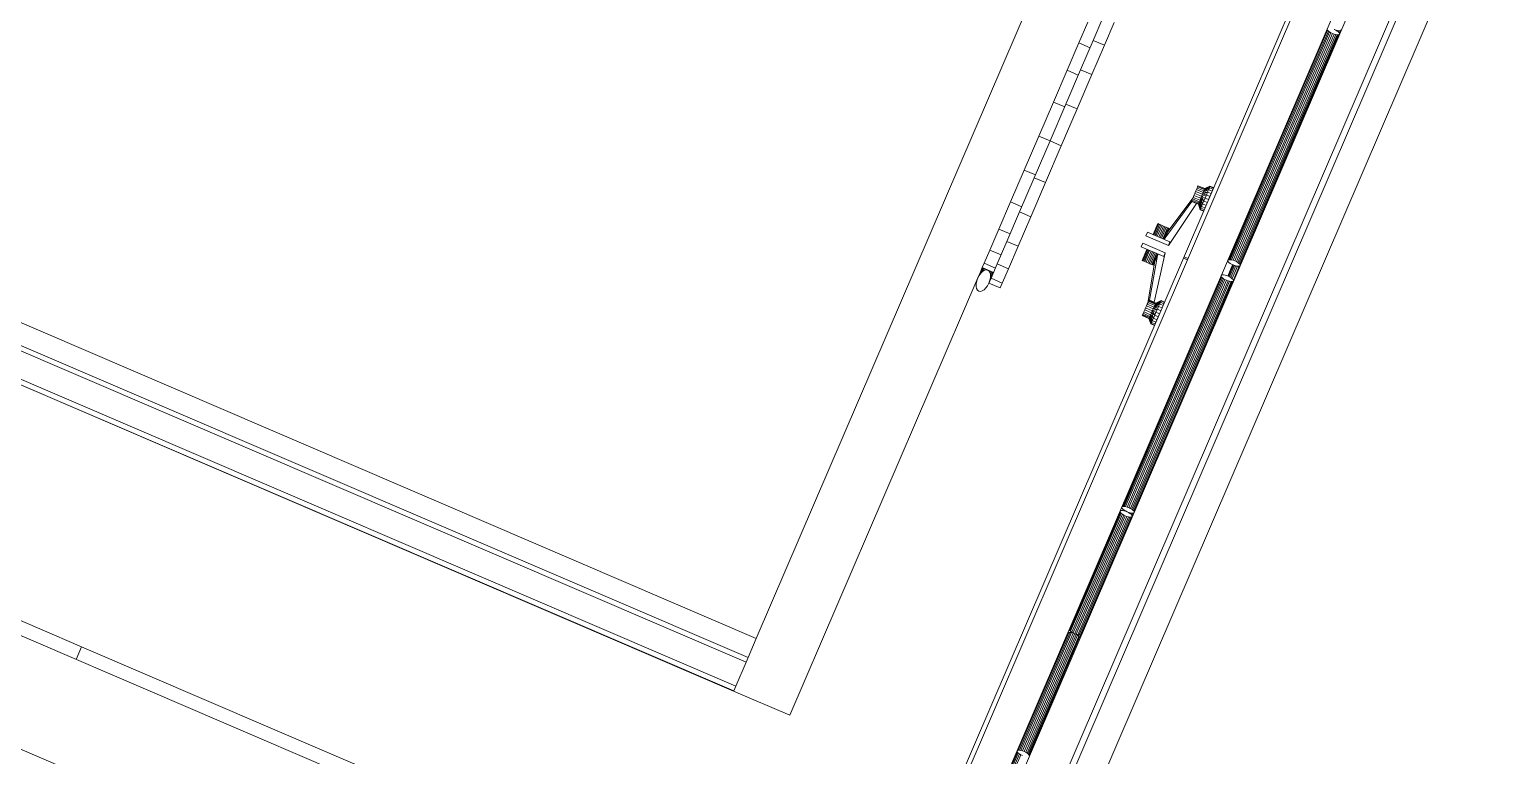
# Model space of a CAD drawing. Header units: metres. Extents: x -48 to 2360, y -1392 to 453.
# Drawn here: x 281.509 to 283.234, y -1329.457 to -1328.608 of the extents above; entities that cross this region are included whole.
import ezdxf

# ---------------------------------------------------------------- set-up
doc = ezdxf.new("R2010")
doc.units = ezdxf.units.M
doc.layers.add('MUEBLES', color=223, linetype='Continuous', lineweight=5, transparency=0.3)
doc.layers.add('SUELO', color=231, linetype='Continuous', lineweight=5, transparency=0.2)

msp = doc.modelspace()

# ---------------------------------------------------------------- linework, layer by layer
at = {"layer": 'MUEBLES', "transparency": 33554687}
for p, q in [((283.2269, -1328.0166), (282.8582, -1328.8752)), ((282.8629, -1328.8772), (283.2316, -1328.0186)), ((282.5466, -1329.7241), (283.2658, -1328.0491)), ((283.2802, -1328.0553), (282.561, -1329.7302)), ((282.8877, -1328.0882), (282.3588, -1329.3198)), ((283.3164, -1328.1957), (282.5231, -1330.043)), ((282.5549, -1329.8818), (283.2741, -1328.2068)), ((282.6041, -1329.7488), (283.2572, -1328.2279)), ((282.7464, -1328.599), (282.7359, -1328.6234)), ((282.7641, -1328.594), (282.7528, -1328.6204)), ((282.7659, -1328.626), (282.7773, -1328.5996)), ((282.7528, -1328.6204), (282.738, -1328.6548)), ((282.7659, -1328.626), (282.7528, -1328.6204)), ((283.0262, -1328.6077), (282.9684, -1328.7424)), ((283.0267, -1328.6086), (282.9691, -1328.7427)), ((283.0276, -1328.6096), (282.9702, -1328.7432)), ((283.029, -1328.6106), (282.9717, -1328.7439)), ((283.0306, -1328.6116), (282.9735, -1328.7446)), ((283.0324, -1328.6125), (282.9753, -1328.7454)), ((282.9772, -1328.7462), (283.0343, -1328.6132)), ((282.9789, -1328.7469), (283.0362, -1328.6137)), ((282.9804, -1328.7476), (283.0378, -1328.6139)), ((282.9816, -1328.7481), (283.0392, -1328.6139)), ((282.9823, -1328.7484), (283.0401, -1328.6137)), ((283.0263, -1328.607), (283.0262, -1328.6077)), ((283.0262, -1328.6077), (283.0267, -1328.6086)), ((283.0267, -1328.6086), (283.0276, -1328.6096)), ((283.0276, -1328.6096), (283.029, -1328.6106)), ((283.029, -1328.6106), (283.0306, -1328.6116)), ((283.0306, -1328.6116), (283.0324, -1328.6125)), ((283.0324, -1328.6125), (283.0343, -1328.6132)), ((283.0343, -1328.6132), (283.0362, -1328.6137)), ((283.0345, -1328.6076), (283.0364, -1328.6084)), ((283.0363, -1328.6086), (283.0345, -1328.6077)), ((283.035, -1328.6078), (283.0349, -1328.6079)), ((283.0361, -1328.6083), (283.036, -1328.6084)), ((283.0362, -1328.6137), (283.0378, -1328.6139)), ((283.0379, -1328.6095), (283.0363, -1328.6086)), ((283.0364, -1328.6084), (283.0382, -1328.6089)), ((283.0377, -1328.6087), (283.0374, -1328.6093)), ((283.0378, -1328.6139), (283.0392, -1328.6139)), ((283.0393, -1328.6106), (283.0379, -1328.6095)), ((283.0382, -1328.6089), (283.0399, -1328.6091)), ((283.0396, -1328.6091), (283.039, -1328.6104)), ((283.0392, -1328.6139), (283.0401, -1328.6137)), ((283.0402, -1328.6116), (283.0393, -1328.6106)), ((283.0399, -1328.6091), (283.0412, -1328.6091)), ((283.0401, -1328.6137), (283.0406, -1328.6132)), ((283.0407, -1328.6124), (283.0402, -1328.6116)), ((283.0405, -1328.6121), (283.0418, -1328.6089)), ((283.0406, -1328.6132), (283.0407, -1328.6124)), ((283.0412, -1328.6091), (283.0422, -1328.6089)), ((283.0422, -1328.6089), (283.0427, -1328.6083)), ((283.0427, -1328.6083), (283.0427, -1328.6076)), ((282.7359, -1328.6234), (282.7222, -1328.6553)), ((282.749, -1328.6291), (282.7359, -1328.6234)), ((282.7511, -1328.6605), (282.7659, -1328.626)), ((282.7222, -1328.6553), (282.7062, -1328.6925)), ((282.738, -1328.6548), (282.7208, -1328.6949)), ((282.7353, -1328.661), (282.7222, -1328.6553)), ((282.7511, -1328.6605), (282.738, -1328.6548)), ((282.7339, -1328.7006), (282.7511, -1328.6605)), ((282.7062, -1328.6925), (282.6891, -1328.7323)), ((282.7208, -1328.6949), (282.7023, -1328.738)), ((282.7194, -1328.6981), (282.7062, -1328.6925)), ((282.7154, -1328.7436), (282.7339, -1328.7006)), ((282.7339, -1328.7006), (282.7208, -1328.6949)), ((282.6891, -1328.7323), (282.672, -1328.7721)), ((282.7023, -1328.738), (282.6838, -1328.781)), ((282.7023, -1328.738), (282.6891, -1328.7323)), ((282.7154, -1328.7436), (282.7023, -1328.738)), ((282.9684, -1328.7424), (282.9105, -1328.8771)), ((282.9691, -1328.7427), (282.9115, -1328.8769)), ((282.3588, -1329.3198), (281.042, -1328.7544)), ((282.697, -1328.7866), (282.7154, -1328.7436)), ((282.9702, -1328.7432), (282.9129, -1328.8769)), ((282.9717, -1328.7439), (282.9145, -1328.8771)), ((282.9735, -1328.7446), (282.9164, -1328.8776)), ((282.9182, -1328.8784), (282.9753, -1328.7454)), ((282.9201, -1328.8792), (282.9772, -1328.7462)), ((282.9217, -1328.8802), (282.9789, -1328.7469)), ((282.923, -1328.8812), (282.9804, -1328.7476)), ((282.924, -1328.8822), (282.9816, -1328.7481)), ((282.9244, -1328.8831), (282.9823, -1328.7484)), ((281.0323, -1328.7768), (282.3492, -1329.3423)), ((282.3492, -1329.3423), (281.0323, -1328.7768)), ((282.672, -1328.7721), (282.6561, -1328.8093)), ((282.672, -1328.7721), (282.6852, -1328.7778)), ((282.3469, -1329.3477), (281.03, -1328.7822)), ((281.03, -1328.7823), (282.3469, -1329.3477)), ((282.6838, -1328.781), (282.6666, -1328.8211)), ((282.6798, -1328.8267), (282.697, -1328.7866)), ((282.6838, -1328.781), (282.697, -1328.7866)), ((282.8733, -1328.795), (282.8741, -1328.7931)), ((282.8741, -1328.7931), (282.8747, -1328.7917)), ((282.8741, -1328.7931), (282.8821, -1328.7963)), ((282.8747, -1328.7917), (282.8751, -1328.7907)), ((282.8747, -1328.7917), (282.8827, -1328.7949)), ((282.8751, -1328.7907), (282.8752, -1328.7904)), ((282.8751, -1328.7907), (282.8831, -1328.794)), ((282.8752, -1328.7904), (282.8832, -1328.7936)), ((282.8885, -1328.7928), (282.8821, -1328.7963)), ((282.889, -1328.7914), (282.8827, -1328.7949)), ((282.8885, -1328.7928), (282.8827, -1328.7949)), ((282.8831, -1328.794), (282.8827, -1328.7949)), ((282.8892, -1328.7909), (282.8831, -1328.794)), ((282.889, -1328.7914), (282.8831, -1328.794)), ((282.8832, -1328.7936), (282.8831, -1328.794)), ((282.8892, -1328.7909), (282.8832, -1328.7936)), ((282.8885, -1328.7928), (282.8876, -1328.795)), ((282.8885, -1328.7928), (282.889, -1328.7914)), ((282.8927, -1328.7945), (282.8885, -1328.7928)), ((282.8892, -1328.7909), (282.889, -1328.7914)), ((282.8933, -1328.7931), (282.889, -1328.7914)), ((282.8935, -1328.7926), (282.8892, -1328.7909)), ((282.8918, -1328.7967), (282.8927, -1328.7945)), ((282.8927, -1328.7945), (282.8933, -1328.7931)), ((282.8933, -1328.7931), (282.8935, -1328.7926)), ((282.3348, -1329.3757), (281.018, -1328.8102)), ((281.018, -1328.8103), (282.3348, -1329.3757)), ((282.6561, -1328.8093), (282.6424, -1328.8412)), ((282.6561, -1328.8093), (282.6692, -1328.8149)), ((282.8682, -1328.809), (282.8367, -1328.8515)), ((282.8692, -1328.805), (282.8402, -1328.8434)), ((282.8407, -1328.8604), (282.8735, -1328.8113)), ((282.8677, -1328.8086), (282.8678, -1328.8083)), ((282.8757, -1328.8118), (282.8677, -1328.8086)), ((282.8678, -1328.8083), (282.8682, -1328.8074)), ((282.8758, -1328.8115), (282.8678, -1328.8083)), ((282.8682, -1328.8074), (282.8688, -1328.8059)), ((282.8762, -1328.8106), (282.8682, -1328.8074)), ((282.8682, -1328.8088), (282.8682, -1328.809)), ((282.8682, -1328.809), (282.8735, -1328.8113)), ((282.8688, -1328.8059), (282.8696, -1328.8041)), ((282.8768, -1328.8091), (282.8688, -1328.8059)), ((282.8696, -1328.8041), (282.8705, -1328.8019)), ((282.8776, -1328.8073), (282.8696, -1328.8041)), ((282.8705, -1328.8019), (282.8715, -1328.7995)), ((282.8785, -1328.8051), (282.8705, -1328.8019)), ((282.8715, -1328.7995), (282.8724, -1328.7972)), ((282.8794, -1328.8027), (282.8715, -1328.7995)), ((282.8724, -1328.7972), (282.8733, -1328.795)), ((282.8724, -1328.7972), (282.8804, -1328.8004)), ((282.8733, -1328.795), (282.8813, -1328.7982)), ((282.8735, -1328.8113), (282.8736, -1328.811)), ((282.8758, -1328.8115), (282.8757, -1328.8118)), ((282.8757, -1328.8118), (282.8778, -1328.8186)), ((282.8762, -1328.8106), (282.8758, -1328.8115)), ((282.8758, -1328.8115), (282.8778, -1328.8186)), ((282.8758, -1328.8115), (282.878, -1328.8181)), ((282.8768, -1328.8091), (282.8762, -1328.8106)), ((282.8762, -1328.8106), (282.8785, -1328.8168)), ((282.8762, -1328.8106), (282.878, -1328.8181)), ((282.8776, -1328.8073), (282.8768, -1328.8091)), ((282.8795, -1328.8146), (282.8768, -1328.8091)), ((282.8768, -1328.8091), (282.8785, -1328.8168)), ((282.8785, -1328.8051), (282.8776, -1328.8073)), ((282.8776, -1328.8073), (282.8806, -1328.8117)), ((282.8776, -1328.8073), (282.8795, -1328.8146)), ((282.8794, -1328.8027), (282.8785, -1328.8051)), ((282.882, -1328.8084), (282.8785, -1328.8051)), ((282.8785, -1328.8051), (282.8806, -1328.8117)), ((282.8804, -1328.8004), (282.8794, -1328.8027)), ((282.885, -1328.8012), (282.8794, -1328.8027)), ((282.8835, -1328.8048), (282.8794, -1328.8027)), ((282.8794, -1328.8027), (282.882, -1328.8084)), ((282.8806, -1328.8117), (282.8795, -1328.8146)), ((282.8864, -1328.7979), (282.8804, -1328.8004)), ((282.8813, -1328.7982), (282.8804, -1328.8004)), ((282.8804, -1328.8004), (282.885, -1328.8012)), ((282.882, -1328.8084), (282.8806, -1328.8117)), ((282.8806, -1328.8117), (282.8848, -1328.8134)), ((282.8876, -1328.795), (282.8813, -1328.7982)), ((282.8821, -1328.7963), (282.8813, -1328.7982)), ((282.8813, -1328.7982), (282.8864, -1328.7979)), ((282.8835, -1328.8048), (282.882, -1328.8084)), ((282.882, -1328.8084), (282.8862, -1328.81)), ((282.8827, -1328.7949), (282.8821, -1328.7963)), ((282.8821, -1328.7963), (282.8876, -1328.795)), ((282.885, -1328.8012), (282.8835, -1328.8048)), ((282.8877, -1328.8065), (282.8835, -1328.8048)), ((282.8864, -1328.7979), (282.885, -1328.8012)), ((282.8892, -1328.8029), (282.885, -1328.8012)), ((282.8876, -1328.795), (282.8864, -1328.7979)), ((282.8906, -1328.7996), (282.8864, -1328.7979)), ((282.8918, -1328.7967), (282.8876, -1328.795)), ((282.8877, -1328.8065), (282.8892, -1328.8029)), ((282.8877, -1328.8065), (282.8877, -1328.8065)), ((282.8887, -1328.8042), (282.8887, -1328.8043)), ((282.8892, -1328.8029), (282.8906, -1328.7996)), ((282.8895, -1328.8022), (282.8896, -1328.8022)), ((282.8903, -1328.8004), (282.8903, -1328.8004)), ((282.8906, -1328.7996), (282.8918, -1328.7967)), ((282.8908, -1328.799), (282.8909, -1328.799)), ((282.8912, -1328.7981), (282.8913, -1328.7982)), ((282.8913, -1328.7978), (282.8914, -1328.7979)), ((282.3324, -1329.3814), (281.0155, -1328.8159)), ((282.3325, -1329.3811), (281.0156, -1328.8157)), ((282.3325, -1329.3812), (281.0156, -1328.8157)), ((282.6666, -1328.8211), (282.6518, -1328.8555)), ((282.665, -1328.8612), (282.6798, -1328.8267)), ((282.6666, -1328.8211), (282.6798, -1328.8267)), ((282.878, -1328.8181), (282.8778, -1328.8186)), ((282.8778, -1328.8186), (282.8818, -1328.8202)), ((282.8785, -1328.8168), (282.878, -1328.8181)), ((282.878, -1328.8181), (282.882, -1328.8198)), ((282.8795, -1328.8146), (282.8785, -1328.8168)), ((282.8785, -1328.8168), (282.8826, -1328.8184)), ((282.8795, -1328.8146), (282.8836, -1328.8162)), ((282.6424, -1328.8412), (282.6319, -1328.8656)), ((282.6424, -1328.8412), (282.6555, -1328.8468)), ((282.8143, -1328.8491), (282.8162, -1328.8448)), ((282.8162, -1328.8448), (282.8425, -1328.8561)), ((282.8228, -1328.8476), (282.8283, -1328.8347)), ((282.823, -1328.8477), (282.8285, -1328.8348)), ((282.8236, -1328.848), (282.8292, -1328.8351)), ((282.8247, -1328.8485), (282.8302, -1328.8356)), ((282.826, -1328.849), (282.8316, -1328.8361)), ((282.8276, -1328.8497), (282.8332, -1328.8368)), ((282.8283, -1328.8347), (282.8285, -1328.8348)), ((282.8285, -1328.8348), (282.8292, -1328.8351)), ((282.8292, -1328.8351), (282.8302, -1328.8356)), ((282.8293, -1328.8505), (282.8349, -1328.8376)), ((282.8302, -1328.8356), (282.8316, -1328.8361)), ((282.8366, -1328.8383), (282.831, -1328.8512)), ((282.8316, -1328.8361), (282.8332, -1328.8368)), ((282.8382, -1328.839), (282.8326, -1328.8519)), ((282.8332, -1328.8368), (282.8349, -1328.8376)), ((282.8395, -1328.8396), (282.834, -1328.8525)), ((282.8349, -1328.8376), (282.8366, -1328.8383)), ((282.8406, -1328.84), (282.835, -1328.8529)), ((282.8412, -1328.8403), (282.8357, -1328.8532)), ((282.8415, -1328.8404), (282.8359, -1328.8533)), ((282.8366, -1328.8383), (282.8382, -1328.839)), ((282.8382, -1328.839), (282.8395, -1328.8396)), ((282.8395, -1328.8396), (282.8406, -1328.84)), ((282.8406, -1328.84), (282.8412, -1328.8403)), ((282.8412, -1328.8403), (282.8415, -1328.8404)), ((282.6518, -1328.8555), (282.6404, -1328.8819)), ((282.6518, -1328.8555), (282.665, -1328.8612)), ((282.6536, -1328.8876), (282.665, -1328.8612)), ((282.8106, -1328.8577), (282.8088, -1328.862)), ((282.8088, -1328.862), (282.8351, -1328.8733)), ((282.837, -1328.869), (282.8106, -1328.8577)), ((282.8407, -1328.8604), (282.8143, -1328.8491)), ((282.8425, -1328.8561), (282.8407, -1328.8604)), ((282.4897, -1329.7334), (282.8582, -1328.8752)), ((282.8629, -1328.8772), (282.4944, -1329.7354)), ((282.6319, -1328.8656), (282.6253, -1328.881)), ((282.6319, -1328.8656), (282.645, -1328.8713)), ((282.8154, -1328.8648), (282.8098, -1328.8777)), ((282.8098, -1328.8777), (282.8101, -1328.8778)), ((282.8156, -1328.8649), (282.8101, -1328.8778)), ((282.8101, -1328.8778), (282.8107, -1328.8781)), ((282.8163, -1328.8652), (282.8107, -1328.8781)), ((282.8107, -1328.8781), (282.8118, -1328.8786)), ((282.8173, -1328.8657), (282.8118, -1328.8786)), ((282.8118, -1328.8786), (282.8131, -1328.8791)), ((282.8187, -1328.8662), (282.8131, -1328.8791)), ((282.8131, -1328.8791), (282.8147, -1328.8798)), ((282.8203, -1328.8669), (282.8147, -1328.8798)), ((282.8147, -1328.8798), (282.8164, -1328.8806)), ((282.822, -1328.8677), (282.8164, -1328.8806)), ((282.8164, -1328.9278), (282.8243, -1328.8804)), ((282.8164, -1328.8806), (282.8181, -1328.8813)), ((282.8181, -1328.8813), (282.8237, -1328.8684)), ((282.8186, -1328.9244), (282.8278, -1328.8722)), ((282.8197, -1328.882), (282.8252, -1328.8691)), ((282.8211, -1328.8826), (282.8266, -1328.8697)), ((282.8221, -1328.883), (282.8277, -1328.8701)), ((282.8228, -1328.8833), (282.8283, -1328.8704)), ((282.823, -1328.8834), (282.8285, -1328.8705)), ((282.837, -1328.869), (282.8239, -1328.9266)), ((282.8351, -1328.8733), (282.837, -1328.869)), ((282.8582, -1328.8752), (282.8629, -1328.8772)), ((282.859, -1328.8734), (282.8637, -1328.8754)), ((282.9105, -1328.8771), (282.91, -1328.8776)), ((282.91, -1328.8776), (282.91, -1328.8784)), ((282.91, -1328.8784), (282.9105, -1328.8793)), ((282.9115, -1328.8769), (282.9105, -1328.8771)), ((282.9105, -1328.8793), (282.9114, -1328.8802)), ((282.9114, -1328.8802), (282.9127, -1328.8813)), ((282.9129, -1328.8769), (282.9115, -1328.8769)), ((282.9145, -1328.8771), (282.9129, -1328.8769)), ((282.9164, -1328.8776), (282.9145, -1328.8771)), ((282.9182, -1328.8784), (282.9164, -1328.8776)), ((282.9201, -1328.8792), (282.9182, -1328.8784)), ((282.9217, -1328.8802), (282.9201, -1328.8792)), ((282.923, -1328.8812), (282.9217, -1328.8802)), ((282.6193, -1328.8955), (282.6177, -1328.8986)), ((282.6178, -1328.8983), (282.6201, -1328.8929)), ((282.6178, -1328.8983), (282.6194, -1328.8953)), ((282.6212, -1328.8928), (282.6193, -1328.8955)), ((282.6194, -1328.8953), (282.6217, -1328.8899)), ((282.6194, -1328.8953), (282.6213, -1328.8927)), ((282.6201, -1328.8929), (282.623, -1328.8862)), ((282.6201, -1328.8929), (282.6217, -1328.8899)), ((282.6234, -1328.8907), (282.6212, -1328.8928)), ((282.6213, -1328.8927), (282.6236, -1328.8873)), ((282.6213, -1328.8927), (282.6234, -1328.8906)), ((282.6217, -1328.8899), (282.6232, -1328.8863)), ((282.6217, -1328.8899), (282.6236, -1328.8873)), ((282.6253, -1328.881), (282.623, -1328.8862)), ((282.623, -1328.8862), (282.6362, -1328.8919)), ((282.6234, -1328.8906), (282.6249, -1328.8871)), ((282.6234, -1328.8906), (282.6256, -1328.8893)), ((282.6256, -1328.8893), (282.6234, -1328.8907)), ((282.6236, -1328.8873), (282.6239, -1328.8866)), ((282.6236, -1328.8873), (282.6242, -1328.8868)), ((282.6253, -1328.881), (282.6384, -1328.8867)), ((282.6256, -1328.8893), (282.6263, -1328.8877)), ((282.6256, -1328.8893), (282.6277, -1328.8888)), ((282.6277, -1328.8888), (282.6256, -1328.8893)), ((282.6277, -1328.8888), (282.6279, -1328.8883)), ((282.6277, -1328.8888), (282.6296, -1328.8891)), ((282.6296, -1328.8891), (282.6277, -1328.8888)), ((282.6296, -1328.8891), (282.6311, -1328.8902)), ((282.6311, -1328.8902), (282.6296, -1328.8891)), ((282.6313, -1328.8898), (282.6311, -1328.8902)), ((282.6311, -1328.8902), (282.6322, -1328.8921)), ((282.6322, -1328.8921), (282.6311, -1328.8902)), ((282.632, -1328.9009), (282.6326, -1328.8977)), ((282.6344, -1328.8954), (282.6321, -1328.9008)), ((282.6327, -1328.8976), (282.6321, -1328.9008)), ((282.6329, -1328.8905), (282.6322, -1328.8921)), ((282.6322, -1328.8921), (282.6327, -1328.8946)), ((282.6327, -1328.8947), (282.6322, -1328.8921)), ((282.6326, -1328.8977), (282.6327, -1328.8947)), ((282.6342, -1328.8911), (282.6327, -1328.8946)), ((282.635, -1328.8922), (282.6327, -1328.8976)), ((282.6327, -1328.8946), (282.6327, -1328.8976)), ((282.6404, -1328.8819), (282.6333, -1328.8985)), ((282.6344, -1328.8954), (282.6333, -1328.8985)), ((282.6359, -1328.8918), (282.6344, -1328.8954)), ((282.635, -1328.8922), (282.6344, -1328.8954)), ((282.635, -1328.8914), (282.635, -1328.8922)), ((282.6353, -1328.8915), (282.635, -1328.8922)), ((282.6404, -1328.8819), (282.6536, -1328.8876)), ((282.6465, -1328.9042), (282.6536, -1328.8876)), ((282.8181, -1328.8813), (282.8197, -1328.882)), ((282.8197, -1328.882), (282.8211, -1328.8826)), ((282.8211, -1328.8826), (282.8221, -1328.883)), ((282.8221, -1328.883), (282.8228, -1328.8833)), ((282.8228, -1328.8833), (282.823, -1328.8834)), ((282.9023, -1328.8963), (282.8445, -1329.031)), ((282.9028, -1328.8972), (282.8452, -1329.0313)), ((282.9029, -1328.895), (282.9023, -1328.8955)), ((282.9023, -1328.8955), (282.9023, -1328.8963)), ((282.9023, -1328.8963), (282.9028, -1328.8972)), ((282.9028, -1328.8972), (282.9037, -1328.8981)), ((282.9038, -1328.8948), (282.9029, -1328.895)), ((282.9052, -1328.8948), (282.9038, -1328.8948)), ((282.9068, -1328.895), (282.9052, -1328.8948)), ((282.9087, -1328.8955), (282.9068, -1328.895)), ((282.9106, -1328.8962), (282.9087, -1328.8955)), ((282.91, -1328.896), (282.9157, -1328.8829)), ((282.9159, -1328.883), (282.9103, -1328.8961)), ((282.9124, -1328.8971), (282.9106, -1328.8962)), ((282.9167, -1328.8833), (282.911, -1328.8965)), ((282.9178, -1328.8837), (282.9121, -1328.897)), ((282.914, -1328.8981), (282.9124, -1328.8971)), ((282.9127, -1328.8813), (282.9144, -1328.8822)), ((282.9194, -1328.8842), (282.9135, -1328.8978)), ((282.9144, -1328.8822), (282.9162, -1328.8831)), ((282.9213, -1328.8846), (282.9151, -1328.8989)), ((282.9162, -1328.8831), (282.9181, -1328.8838)), ((282.9166, -1328.9007), (282.9235, -1328.8844)), ((282.9181, -1328.8838), (282.9199, -1328.8843)), ((282.9199, -1328.8843), (282.9216, -1328.8846)), ((282.9216, -1328.8846), (282.9229, -1328.8846)), ((282.9229, -1328.8846), (282.9239, -1328.8843)), ((282.924, -1328.8822), (282.923, -1328.8812)), ((282.9239, -1328.8843), (282.9244, -1328.8838)), ((282.9244, -1328.8831), (282.924, -1328.8822)), ((282.9244, -1328.8838), (282.9244, -1328.8831)), ((282.6178, -1328.8983), (282.3982, -1329.4097)), ((282.616, -1328.9051), (282.6159, -1328.9081)), ((282.6159, -1328.9081), (282.6164, -1328.9106)), ((282.6166, -1328.9018), (282.616, -1328.9051)), ((282.6164, -1328.9106), (282.6175, -1328.9126)), ((282.6177, -1328.8986), (282.6166, -1328.9018)), ((282.6175, -1328.9126), (282.619, -1328.9137)), ((282.6178, -1328.8985), (282.6178, -1328.8983)), ((282.619, -1328.9137), (282.6209, -1328.914)), ((282.6209, -1328.914), (282.623, -1328.9135)), ((282.623, -1328.9135), (282.6252, -1328.9121)), ((282.6252, -1328.9121), (282.6274, -1328.91)), ((282.6274, -1328.91), (282.6293, -1328.9073)), ((282.6293, -1328.9073), (282.6309, -1328.9042)), ((282.6333, -1328.8985), (282.6309, -1328.9042)), ((282.6309, -1328.9042), (282.632, -1328.9009)), ((282.631, -1328.904), (282.6309, -1328.9041)), ((282.6309, -1328.9042), (282.6441, -1328.9099)), ((282.6321, -1328.9008), (282.631, -1328.904)), ((282.6333, -1328.8985), (282.6465, -1328.9042)), ((282.6441, -1328.9099), (282.6465, -1328.9042)), ((282.9037, -1328.8981), (282.8463, -1329.0318)), ((282.9051, -1328.8992), (282.8478, -1329.0324)), ((282.9067, -1328.9001), (282.8496, -1329.0332)), ((282.9085, -1328.901), (282.8514, -1329.034)), ((282.8533, -1329.0348), (282.9104, -1328.9017)), ((282.855, -1329.0355), (282.9122, -1328.9022)), ((282.8565, -1329.0361), (282.9139, -1328.9025)), ((282.8577, -1329.0366), (282.9153, -1328.9025)), ((282.8584, -1329.0369), (282.9162, -1328.9022)), ((282.9037, -1328.8981), (282.9051, -1328.8992)), ((282.9051, -1328.8992), (282.9067, -1328.9001)), ((282.9067, -1328.9001), (282.9085, -1328.901)), ((282.9085, -1328.901), (282.9104, -1328.9017)), ((282.9104, -1328.9017), (282.9122, -1328.9022)), ((282.9122, -1328.9022), (282.9139, -1328.9025)), ((282.9139, -1328.9025), (282.9153, -1328.9025)), ((282.9153, -1328.8991), (282.914, -1328.8981)), ((282.9163, -1328.9001), (282.9153, -1328.8991)), ((282.9153, -1328.9025), (282.9162, -1328.9022)), ((282.9162, -1328.9022), (282.9167, -1328.9017)), ((282.9168, -1328.901), (282.9163, -1328.9001)), ((282.9167, -1328.9017), (282.9168, -1328.901)), ((282.8151, -1328.9309), (282.814, -1328.9333)), ((282.816, -1328.9288), (282.8151, -1328.9309)), ((282.8229, -1328.9345), (282.8151, -1328.9309)), ((282.8168, -1328.9269), (282.816, -1328.9288)), ((282.8238, -1328.9324), (282.816, -1328.9288)), ((282.8175, -1328.9255), (282.8168, -1328.9269)), ((282.8247, -1328.9305), (282.8168, -1328.9269)), ((282.8179, -1328.9246), (282.8175, -1328.9255)), ((282.8253, -1328.9291), (282.8175, -1328.9255)), ((282.818, -1328.9243), (282.8179, -1328.9246)), ((282.8257, -1328.9282), (282.8179, -1328.9246)), ((282.8258, -1328.9279), (282.818, -1328.9243)), ((282.8185, -1328.9245), (282.8186, -1328.9244)), ((282.8186, -1328.9244), (282.8239, -1328.9266)), ((282.8229, -1328.9345), (282.8292, -1328.9315)), ((282.8229, -1328.9345), (282.8238, -1328.9324)), ((282.8239, -1328.9266), (282.8238, -1328.9269)), ((282.8238, -1328.9324), (282.8304, -1328.9287)), ((282.8238, -1328.9324), (282.8247, -1328.9305)), ((282.8238, -1328.9324), (282.8292, -1328.9315)), ((282.8247, -1328.9305), (282.8314, -1328.9265)), ((282.8304, -1328.9287), (282.8247, -1328.9305)), ((282.8247, -1328.9305), (282.8253, -1328.9291)), ((282.8253, -1328.9291), (282.832, -1328.9252)), ((282.8253, -1328.9291), (282.8314, -1328.9265)), ((282.8253, -1328.9291), (282.8257, -1328.9282)), ((282.8257, -1328.9282), (282.8322, -1328.9247)), ((282.8257, -1328.9282), (282.832, -1328.9252)), ((282.8257, -1328.9282), (282.8258, -1328.9279)), ((282.8258, -1328.9279), (282.8322, -1328.9247)), ((282.8277, -1328.9348), (282.8292, -1328.9315)), ((282.8292, -1328.9315), (282.8304, -1328.9287)), ((282.8292, -1328.9315), (282.8332, -1328.9334)), ((282.8304, -1328.9287), (282.8314, -1328.9265)), ((282.8304, -1328.9287), (282.8345, -1328.9305)), ((282.8314, -1328.9265), (282.832, -1328.9252)), ((282.8314, -1328.9265), (282.8354, -1328.9284)), ((282.832, -1328.9252), (282.8322, -1328.9247)), ((282.832, -1328.9252), (282.836, -1328.927)), ((282.8322, -1328.9247), (282.8362, -1328.9265)), ((282.8102, -1328.9419), (282.81, -1328.9422)), ((282.81, -1328.9422), (282.8178, -1328.9458)), ((282.8106, -1328.941), (282.8102, -1328.9419)), ((282.8102, -1328.9419), (282.818, -1328.9455)), ((282.8112, -1328.9396), (282.8106, -1328.941)), ((282.8106, -1328.941), (282.8184, -1328.9446)), ((282.812, -1328.9378), (282.8112, -1328.9396)), ((282.8112, -1328.9396), (282.819, -1328.9432)), ((282.813, -1328.9356), (282.812, -1328.9378)), ((282.812, -1328.9378), (282.8198, -1328.9413)), ((282.814, -1328.9333), (282.813, -1328.9356)), ((282.813, -1328.9356), (282.8208, -1328.9392)), ((282.8218, -1328.9368), (282.814, -1328.9333)), ((282.8178, -1328.9458), (282.818, -1328.9455)), ((282.82, -1328.9521), (282.8178, -1328.9458)), ((282.818, -1328.9455), (282.8184, -1328.9446)), ((282.8203, -1328.9516), (282.818, -1328.9455)), ((282.82, -1328.9521), (282.818, -1328.9455)), ((282.8184, -1328.9446), (282.819, -1328.9432)), ((282.8209, -1328.9502), (282.8184, -1328.9446)), ((282.8203, -1328.9516), (282.8184, -1328.9446)), ((282.819, -1328.9432), (282.8198, -1328.9413)), ((282.8209, -1328.9502), (282.819, -1328.9432)), ((282.819, -1328.9432), (282.8218, -1328.9481)), ((282.8198, -1328.9413), (282.8208, -1328.9392)), ((282.8218, -1328.9481), (282.8198, -1328.9413)), ((282.8198, -1328.9413), (282.8231, -1328.9452)), ((282.8208, -1328.9392), (282.8218, -1328.9368)), ((282.8231, -1328.9452), (282.8208, -1328.9392)), ((282.8208, -1328.9392), (282.8246, -1328.9419)), ((282.8209, -1328.9502), (282.8218, -1328.9481)), ((282.8218, -1328.9368), (282.8229, -1328.9345)), ((282.8218, -1328.9368), (282.8277, -1328.9348)), ((282.8261, -1328.9384), (282.8218, -1328.9368)), ((282.8246, -1328.9419), (282.8218, -1328.9368)), ((282.8218, -1328.9481), (282.8231, -1328.9452)), ((282.826, -1328.9499), (282.8218, -1328.9481)), ((282.8277, -1328.9348), (282.8229, -1328.9345)), ((282.8231, -1328.9452), (282.8246, -1328.9419)), ((282.8272, -1328.9471), (282.8231, -1328.9452)), ((282.8246, -1328.9419), (282.8261, -1328.9384)), ((282.8287, -1328.9438), (282.8246, -1328.9419)), ((282.8272, -1328.9471), (282.826, -1328.9499)), ((282.8261, -1328.9384), (282.8277, -1328.9348)), ((282.8303, -1328.9403), (282.8261, -1328.9384)), ((282.8265, -1328.9488), (282.8266, -1328.9489)), ((282.8266, -1328.9485), (282.8267, -1328.9486)), ((282.827, -1328.9477), (282.8271, -1328.9477)), ((282.8287, -1328.9438), (282.8272, -1328.9471)), ((282.8276, -1328.9463), (282.8277, -1328.9464)), ((282.8277, -1328.9348), (282.8318, -1328.9367)), ((282.8284, -1328.9445), (282.8284, -1328.9446)), ((282.8303, -1328.9403), (282.8287, -1328.9438)), ((282.8293, -1328.9425), (282.8293, -1328.9425)), ((282.8303, -1328.9402), (282.8303, -1328.9403)), ((282.82, -1328.9521), (282.8203, -1328.9516)), ((282.8242, -1328.954), (282.82, -1328.9521)), ((282.8209, -1328.9502), (282.8203, -1328.9516)), ((282.8244, -1328.9535), (282.8203, -1328.9516)), ((282.825, -1328.9521), (282.8209, -1328.9502)), ((282.8244, -1328.9535), (282.8242, -1328.954)), ((282.825, -1328.9521), (282.8244, -1328.9535)), ((282.826, -1328.9499), (282.825, -1328.9521)), ((280.4725, -1329.0086), (282.5763, -1329.912)), ((282.8445, -1329.031), (282.7866, -1329.1657)), ((282.8452, -1329.0313), (282.7876, -1329.1654)), ((282.8463, -1329.0318), (282.789, -1329.1654)), ((282.8478, -1329.0324), (282.7906, -1329.1657)), ((282.8496, -1329.0332), (282.7924, -1329.1662)), ((282.7943, -1329.1669), (282.8514, -1329.034)), ((282.7962, -1329.1678), (282.8533, -1329.0348)), ((282.7978, -1329.1688), (282.855, -1329.0355)), ((282.7991, -1329.1698), (282.8565, -1329.0361)), ((282.8001, -1329.1708), (282.8577, -1329.0366)), ((282.8005, -1329.1717), (282.8584, -1329.0369)), ((281.2064, -1329.1734), (281.5701, -1329.3296)), ((282.784, -1329.1718), (282.7249, -1329.3095)), ((282.7845, -1329.1726), (282.7254, -1329.3104)), ((282.7854, -1329.1736), (282.7263, -1329.3114)), ((282.7841, -1329.171), (282.784, -1329.1718)), ((282.784, -1329.1718), (282.7845, -1329.1726)), ((282.7846, -1329.1705), (282.7841, -1329.171)), ((282.7845, -1329.1726), (282.7854, -1329.1736)), ((282.7855, -1329.1703), (282.7846, -1329.1705)), ((282.7854, -1329.1736), (282.7868, -1329.1746)), ((282.7869, -1329.1702), (282.7855, -1329.1703)), ((282.7866, -1329.1657), (282.7861, -1329.1662)), ((282.7861, -1329.1662), (282.7861, -1329.1669)), ((282.7861, -1329.1669), (282.7866, -1329.1678)), ((282.7876, -1329.1654), (282.7866, -1329.1657)), ((282.7866, -1329.1678), (282.7875, -1329.1688)), ((282.7885, -1329.1705), (282.7869, -1329.1702)), ((282.7875, -1329.1688), (282.7888, -1329.1698)), ((282.789, -1329.1654), (282.7876, -1329.1654)), ((282.7904, -1329.171), (282.7885, -1329.1705)), ((282.7888, -1329.1698), (282.7905, -1329.1708)), ((282.7906, -1329.1657), (282.789, -1329.1654)), ((282.7923, -1329.1717), (282.7904, -1329.171)), ((282.7905, -1329.1708), (282.7923, -1329.1717)), ((282.7924, -1329.1662), (282.7906, -1329.1657)), ((282.7917, -1329.1715), (282.7918, -1329.1714)), ((282.792, -1329.1716), (282.792, -1329.1716)), ((282.7941, -1329.1726), (282.7923, -1329.1717)), ((282.7923, -1329.1717), (282.7942, -1329.1724)), ((282.7943, -1329.1669), (282.7924, -1329.1662)), ((282.7928, -1329.1719), (282.7927, -1329.1719)), ((282.7939, -1329.1723), (282.7938, -1329.1725)), ((282.7957, -1329.1736), (282.7941, -1329.1726)), ((282.7942, -1329.1724), (282.796, -1329.1729)), ((282.7962, -1329.1678), (282.7943, -1329.1669)), ((282.7955, -1329.1728), (282.7952, -1329.1733)), ((282.7971, -1329.1746), (282.7957, -1329.1736)), ((282.796, -1329.1729), (282.7977, -1329.1732)), ((282.7978, -1329.1688), (282.7962, -1329.1678)), ((282.7974, -1329.1731), (282.7968, -1329.1744)), ((282.7977, -1329.1732), (282.799, -1329.1732)), ((282.7991, -1329.1698), (282.7978, -1329.1688)), ((282.7983, -1329.1762), (282.7996, -1329.173)), ((282.799, -1329.1732), (282.8, -1329.1729)), ((282.8001, -1329.1708), (282.7991, -1329.1698)), ((282.8, -1329.1729), (282.8005, -1329.1724)), ((282.8005, -1329.1717), (282.8001, -1329.1708)), ((282.8005, -1329.1724), (282.8005, -1329.1717)), ((282.7868, -1329.1746), (282.7276, -1329.3124)), ((282.7884, -1329.1756), (282.7292, -1329.3134)), ((282.7902, -1329.1765), (282.7311, -1329.3142)), ((282.733, -1329.315), (282.7921, -1329.1772)), ((282.7348, -1329.3155), (282.794, -1329.1777)), ((282.7365, -1329.3157), (282.7956, -1329.178)), ((282.7378, -1329.3157), (282.797, -1329.178)), ((282.7388, -1329.3155), (282.7979, -1329.1777)), ((282.7868, -1329.1746), (282.7884, -1329.1756)), ((282.7884, -1329.1756), (282.7902, -1329.1765)), ((282.7902, -1329.1765), (282.7921, -1329.1772)), ((282.7921, -1329.1772), (282.794, -1329.1777)), ((282.794, -1329.1777), (282.7956, -1329.178)), ((282.7956, -1329.178), (282.797, -1329.178)), ((282.797, -1329.178), (282.7979, -1329.1777)), ((282.798, -1329.1756), (282.7971, -1329.1746)), ((282.7979, -1329.1777), (282.7984, -1329.1772)), ((282.7985, -1329.1765), (282.798, -1329.1756)), ((282.7984, -1329.1772), (282.7985, -1329.1765)), ((281.2126, -1329.1935), (281.915, -1329.4951)), ((282.7249, -1329.3088), (282.7249, -1329.3095)), ((282.7249, -1329.3095), (282.7254, -1329.3104)), ((282.7254, -1329.3104), (282.7263, -1329.3114)), ((282.7263, -1329.3114), (282.7276, -1329.3124)), ((282.3588, -1329.3198), (282.3492, -1329.3423)), ((282.7234, -1329.313), (282.6642, -1329.4508)), ((282.7243, -1329.3128), (282.6652, -1329.4505)), ((282.7257, -1329.3128), (282.6665, -1329.4505)), ((282.7273, -1329.313), (282.6682, -1329.4508)), ((282.7292, -1329.3135), (282.67, -1329.4513)), ((282.6719, -1329.452), (282.7311, -1329.3142)), ((282.6738, -1329.4529), (282.7329, -1329.3151)), ((282.6754, -1329.4539), (282.7345, -1329.3161)), ((282.6767, -1329.4549), (282.7359, -1329.3171)), ((282.6776, -1329.4559), (282.7368, -1329.3181)), ((282.6781, -1329.4567), (282.7373, -1329.319)), ((282.7234, -1329.313), (282.7229, -1329.3135)), ((282.7243, -1329.3128), (282.7234, -1329.313)), ((282.7257, -1329.3128), (282.7243, -1329.3128)), ((282.7273, -1329.313), (282.7257, -1329.3128)), ((282.7292, -1329.3135), (282.7273, -1329.313)), ((282.7276, -1329.3124), (282.7292, -1329.3134)), ((282.7292, -1329.3134), (282.7311, -1329.3142)), ((282.7311, -1329.3142), (282.7292, -1329.3135)), ((282.7306, -1329.314), (282.7306, -1329.314)), ((282.7308, -1329.3141), (282.7308, -1329.3141)), ((282.7329, -1329.3151), (282.7311, -1329.3142)), ((282.7311, -1329.3142), (282.733, -1329.315)), ((282.7315, -1329.3144), (282.7315, -1329.3145)), ((282.7327, -1329.3149), (282.7326, -1329.315)), ((282.7345, -1329.3161), (282.7329, -1329.3151)), ((282.733, -1329.315), (282.7348, -1329.3155)), ((282.7343, -1329.3153), (282.7341, -1329.3158)), ((282.7359, -1329.3171), (282.7345, -1329.3161)), ((282.7348, -1329.3155), (282.7365, -1329.3157)), ((282.7362, -1329.3157), (282.7356, -1329.3169)), ((282.7368, -1329.3181), (282.7359, -1329.3171)), ((282.7365, -1329.3157), (282.7378, -1329.3157)), ((282.7373, -1329.319), (282.7368, -1329.3181)), ((282.7384, -1329.3156), (282.7371, -1329.3187)), ((282.7372, -1329.3197), (282.7373, -1329.319)), ((282.7378, -1329.3157), (282.7388, -1329.3155)), ((282.7388, -1329.3155), (282.7393, -1329.3149)), ((281.5701, -1329.3296), (281.5638, -1329.3443)), ((281.9339, -1329.4858), (281.5701, -1329.3296)), ((282.3492, -1329.3423), (282.3469, -1329.3477)), ((282.3492, -1329.3423), (282.3492, -1329.3423)), ((282.3469, -1329.3477), (282.3348, -1329.3757)), ((282.3469, -1329.3477), (282.3469, -1329.3477)), ((282.3348, -1329.3757), (282.3325, -1329.3811)), ((282.3348, -1329.3757), (282.3348, -1329.3757)), ((282.3325, -1329.3811), (282.3324, -1329.3814)), ((282.3982, -1329.4097), (282.3324, -1329.3814)), ((282.3325, -1329.3811), (282.3325, -1329.3812)), ((282.6637, -1329.452), (282.5766, -1329.6547)), ((282.6642, -1329.4529), (282.5776, -1329.6546)), ((282.6651, -1329.4539), (282.5789, -1329.6547)), ((282.6664, -1329.4549), (282.5805, -1329.655)), ((282.6681, -1329.4559), (282.5823, -1329.6556)), ((282.6642, -1329.4508), (282.6637, -1329.4513)), ((282.6637, -1329.4513), (282.6637, -1329.452)), ((282.6637, -1329.452), (282.6642, -1329.4529)), ((282.6652, -1329.4505), (282.6642, -1329.4508)), ((282.6642, -1329.4529), (282.6651, -1329.4539)), ((282.6651, -1329.4539), (282.6664, -1329.4549)), ((282.6665, -1329.4505), (282.6652, -1329.4505)), ((282.6664, -1329.4549), (282.6681, -1329.4559)), ((282.6682, -1329.4508), (282.6665, -1329.4505)), ((282.6681, -1329.4559), (282.6699, -1329.4568)), ((282.67, -1329.4513), (282.6682, -1329.4508)), ((282.6719, -1329.452), (282.67, -1329.4513)), ((282.6738, -1329.4529), (282.6719, -1329.452)), ((282.6754, -1329.4539), (282.6738, -1329.4529)), ((282.6767, -1329.4549), (282.6754, -1329.4539)), ((282.6776, -1329.4559), (282.6767, -1329.4549)), ((282.6781, -1329.4567), (282.6776, -1329.4559)), ((282.6781, -1329.4575), (282.6781, -1329.4567))]:
    msp.add_line(p, q, dxfattribs=at)
at = {"layer": 'SUELO', "transparency": 33554559}
msp.add_line((288.0192, -1317.2434), (282.5231, -1330.043), dxfattribs=at)
at = {"layer": 'SUELO', "ltscale": 7, "transparency": 33554559}
msp.add_lwpolyline([(285.5701, -1317.1559), (285.945, -1316.2763), (272.162, -1310.3579), (266.6382, -1323.2221), (282.5231, -1330.043), (287.6727, -1318.0504)], dxfattribs=at)

doc.saveas('drawing.dxf')
